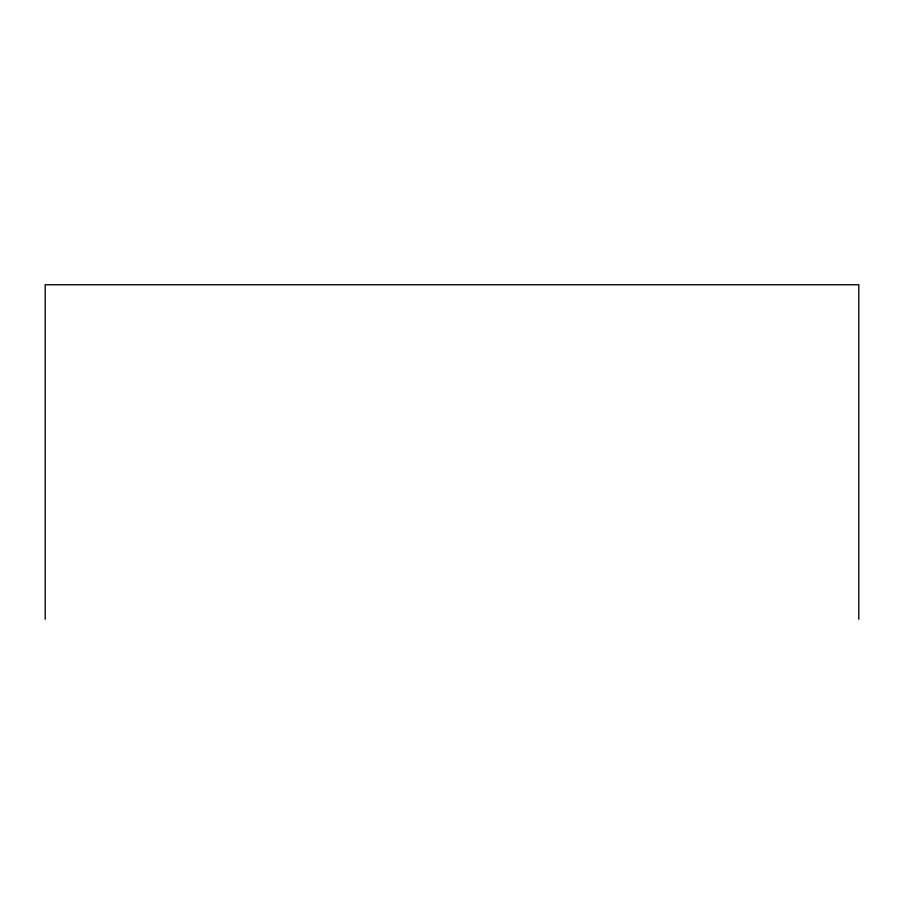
<?xml version="1.0" encoding="UTF-8"?>
<svg xmlns="http://www.w3.org/2000/svg" width="904" height="904" viewBox="0 0 904 904"><rect width="100%" height="100%" fill="white"/><g stroke="black" fill="none" stroke-linecap="round" stroke-linejoin="round"><path stroke-width="1.36" d="M858.8 619.251L858.8 284.749L45.2 284.749L45.2 619.251"/></g></svg>
